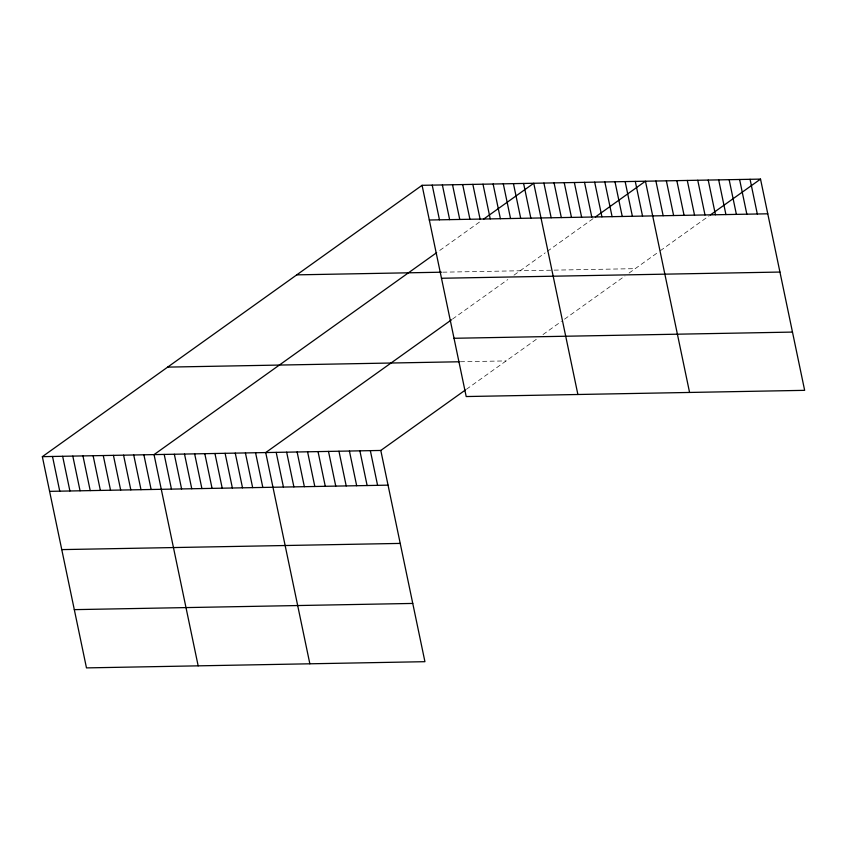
<?xml version="1.0" encoding="UTF-8"?>
<svg xmlns="http://www.w3.org/2000/svg" width="847" height="847" viewBox="0 0 847 847"><rect width="100%" height="100%" fill="white"/><g stroke="black" fill="none" stroke-linecap="round" stroke-linejoin="round"><path stroke-width="0.64" stroke-dasharray="4.24 3.18" d="M439.773 250.426L481.541 220.58M452.51 319.086L507.84 279.552M513.991 275.159L545.203 252.851M547.289 251.358L594.276 217.785M466.432 389.271L536.85 338.948M543.001 334.554L561.445 321.373M564.515 319.181L624.97 275.974M629.067 273.052L658.193 252.237M660.279 250.744L709.352 215.678M442.716 272.183L551.524 270.193M554.139 270.14L635.218 268.658M460.345 361.754L506.114 360.917"/><path stroke-width="1.27" d="M465.384 390.012L380.801 450.456L424.929 661.687L86.479 667.891L42.35 456.66L422.071 185.313L760.521 179.109L804.65 390.34L466.199 396.544L422.071 185.313M436.65 252.66L154.038 454.617L198.166 665.848M483.637 219.087L533.758 183.27L577.887 394.49M451.493 319.817L265.725 452.563L309.854 663.794M595.325 217.033L645.446 181.216L689.574 392.447M710.4 214.926L760.521 179.109M429.313 220.008L767.774 213.804M296.757 274.852L441.446 272.205M441.488 278.261L779.939 272.056M454.024 338.281L792.474 332.088M167.653 367.111L459.032 361.775M42.35 456.66L380.801 450.456M49.602 491.355L388.053 485.151M61.767 549.608L400.218 543.414M74.303 609.639L412.764 603.435M750.061 179.299L757.313 213.995M739.6 179.49L746.842 214.185M729.14 179.68L736.382 214.376M718.679 179.871L725.921 214.566M708.219 180.072L715.461 214.767M697.759 180.263L705 214.958M687.288 180.453L694.54 215.149M676.827 180.644L684.08 215.339M666.367 180.835L673.619 215.53M655.906 181.025L663.159 215.72M635.292 181.406L642.545 216.101M625.139 181.586L632.391 216.281M614.986 181.777L622.238 216.472M604.832 181.957L612.085 216.652M594.679 182.147L601.931 216.843M584.525 182.338L591.778 217.033M574.372 182.518L581.624 217.213M564.218 182.708L571.471 217.404M554.065 182.888L561.317 217.584M543.912 183.079L551.164 217.774M523.605 183.45L530.847 218.145M513.451 183.64L520.693 218.335M503.298 183.82L510.54 218.515M493.145 184.011L500.386 218.706M482.991 184.191L490.233 218.886M472.838 184.381L480.08 219.077M462.684 184.572L469.926 219.267M452.531 184.752L459.773 219.447M442.378 184.942L449.619 219.638M432.224 185.122L439.466 219.818M370.34 450.646L377.593 485.342M359.88 450.837L367.132 485.532M349.419 451.038L356.672 485.723M338.959 451.229L346.211 485.924M328.498 451.419L335.751 486.114M318.038 451.61L325.28 486.305M307.577 451.8L314.819 486.496M297.117 451.991L304.359 486.686M286.657 452.182L293.898 486.877M276.196 452.372L283.438 487.067M255.572 452.753L262.824 487.449M245.418 452.944L252.671 487.639M235.265 453.124L242.517 487.819M225.111 453.314L232.364 488.01M214.958 453.494L222.21 488.19M204.805 453.685L212.057 488.38M194.651 453.865L201.904 488.56M184.498 454.056L191.75 488.751M174.344 454.246L181.597 488.941M164.191 454.426L171.443 489.121M143.884 454.797L151.137 489.492M133.731 454.987L140.983 489.682M123.577 455.167L130.83 489.862M113.424 455.358L120.676 490.053M103.27 455.548L110.523 490.244M93.117 455.728L100.37 490.424M82.964 455.919L90.216 490.614M72.81 456.099L80.063 490.794M62.657 456.289L69.909 490.985M52.503 456.469L59.756 491.165"/></g></svg>
